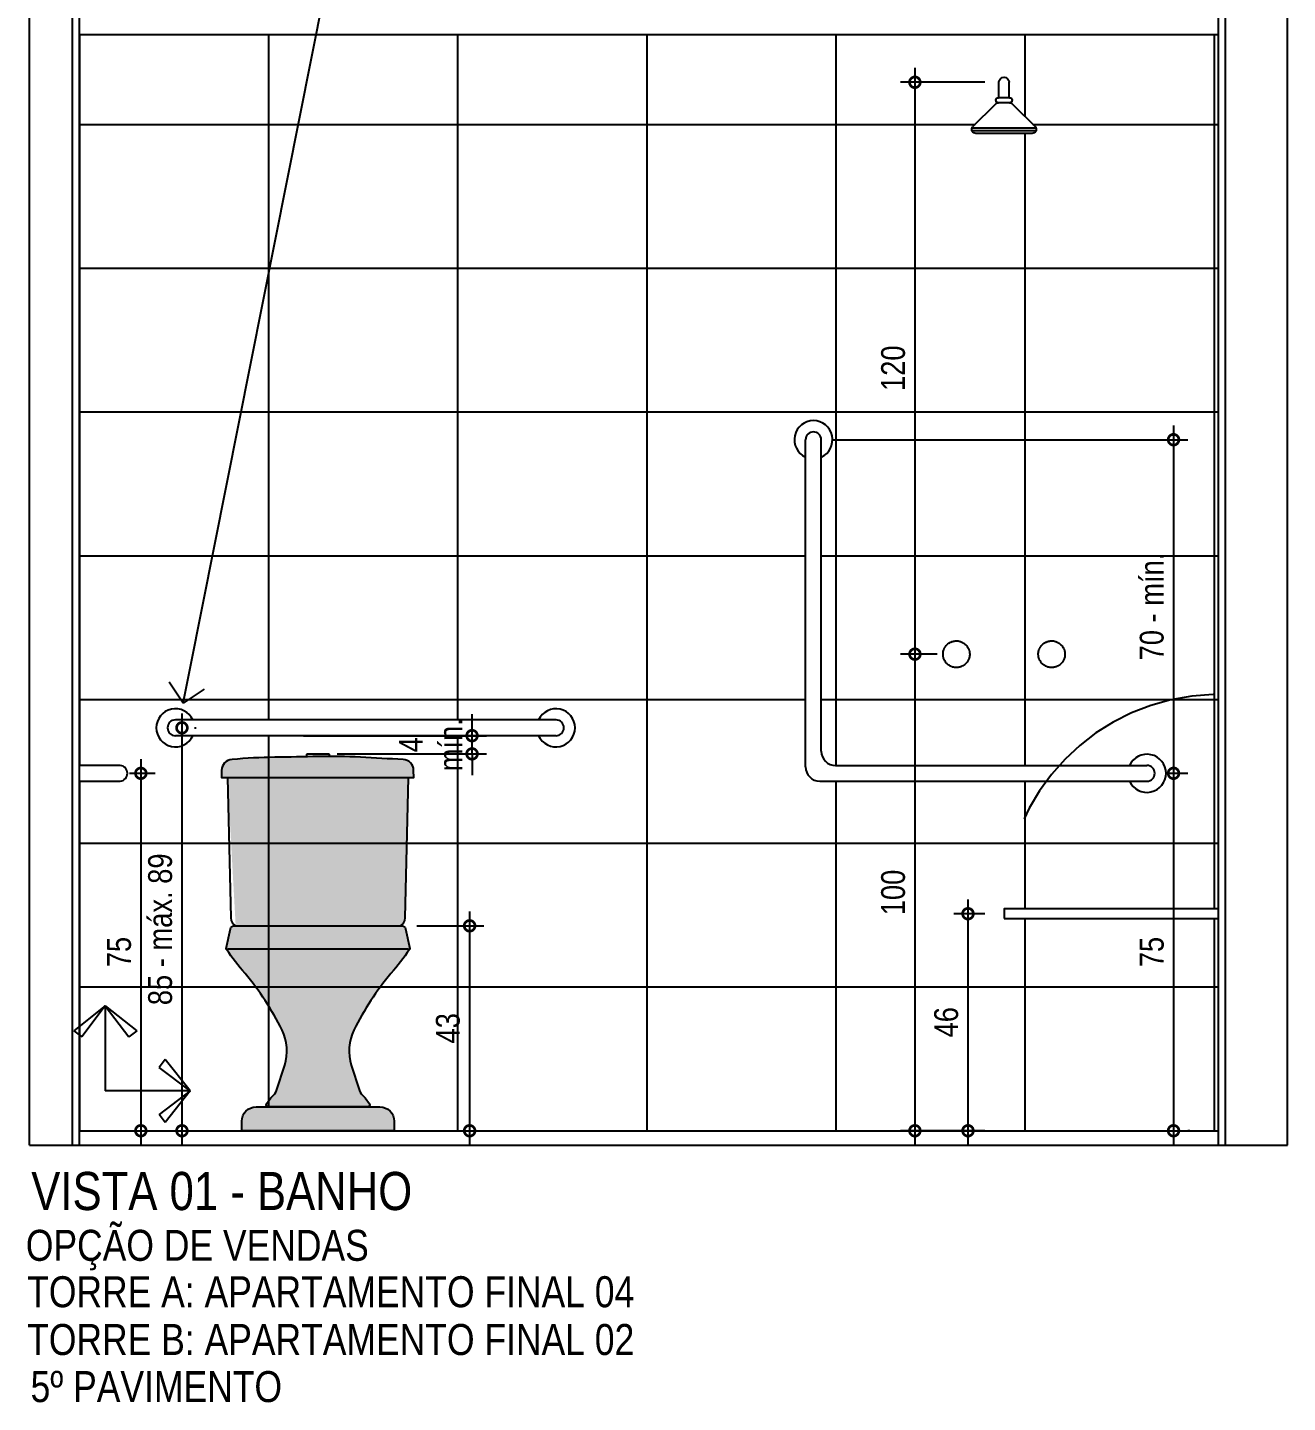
# Model space of a CAD drawing. Header units: metres. Extents: x 3 to 168, y -142 to 28.
# Drawn here: x 97.979 to 100.624, y -87.356 to -84.471 of the extents above; entities that cross this region are included whole.
import ezdxf
from ezdxf import colors
from ezdxf.entities.mleader import LeaderData, LeaderLine
from ezdxf.math import Vec2, Vec3

# ---------------------------------------------------------------- set-up
doc = ezdxf.new("R2010")
doc.units = ezdxf.units.M
doc.linetypes.add('DASHDOT', pattern=[1, 0.5, -0.25, 0, -0.25])
doc.linetypes.add('DASHEDX2', pattern=[1.5, 1, -0.5])
for name, color, linetype in [('ARQ-ALV ACAB', 4, 'Continuous'), ('ARQ-ALV OSSO', 5, 'Continuous'), ('ARQ-AUX1', 1, 'Continuous'), ('ARQ-AUX2', 2, 'Continuous'), ('ARQ-CERÂMICA', 7, 'Continuous'), ('ARQ-DIM', 2, 'Continuous'), ('ARQ-HID', 2, 'Continuous'), ('ARQ-PRJ', 7, 'DASHEDX2'), ('ARQ-SIM', 1, 'Continuous'), ('ARQ-TXT', 2, 'Continuous')]:
    doc.layers.add(name, color=color, linetype=linetype)
doc.styles.add('Adesa', font='ARIALN.TTF')
doc.dimstyles.new('ADESA 1-0025', dxfattribs={"dimtxt": 0.05, "dimasz": 0.045, "dimexe": 0.03, "dimexo": 0.04, "dimgap": 0.02, "dimtad": 1, "dimtoh": 1, "dimdec": 0, "dimlfac": 100, "dimzin": 4, "dimtxsty": 'Adesa', "dimblk": 'DOTSMALL', "dimcen": 1, "dimdle": 0.03, "dimclrd": 1, "dimclre": 1, "dimclrt": 256, "dimazin": 1, "dimtm": 1e-09, "dimtfac": 1, "dimtdec": 0, "dimtix": 1, "dimtmove": 2, "dimatfit": 0, "dimldrblk": 'DOTSMALL', "dimfxl": 0.8, "dimtvp": 2, "dimtolj": 1, "dimtzin": 0, "dimarcsym": 0})

# ---------------------------------------------------------------- blocks, each defined once
blk = doc.blocks.new('_DotSmall')
at = {"color": 0, "linetype": 'ByBlock', "const_width": 0.5}
blk.add_lwpolyline([(-0.0625, 0, 1), (0.0625, 0, 1)], format="xyb", close=True, dxfattribs=at)
blk = doc.blocks.new('*D336')
at = {"layer": 'ARQ-DIM', "color": 1, "lineweight": -2, "transparency": 16777216}
for p, q in [((100.3845, -85.3057), (100.3845, -86.0657)), ((99.6687, -85.3357), (100.4145, -85.3357)), ((100.3687, -86.0357), (100.4145, -86.0357))]:
    blk.add_line(p, q, dxfattribs=at)
at = {"layer": 'Defpoints', "color": 0, "transparency": 16777216}
for p in [(99.6287, -85.3357), (100.3287, -86.0357), (100.3845, -86.0357)]:
    blk.add_point(p, dxfattribs=at)
at = {"layer": 'ARQ-DIM', "color": 1, "lineweight": -2, "transparency": 16777216, "xscale": 0.045, "yscale": 0.045, "zscale": 0.045}
for p, rotation in [((100.3845, -85.3357), 90), ((100.3845, -86.0357), 270)]:
    blk.add_blockref('_DotSmall', p, dxfattribs=dict(at, rotation=rotation))
at = {"layer": 'ARQ-DIM', "transparency": 16777216, "insert": (100.339, -85.6857), "char_height": 0.05, "attachment_point": 5, "rotation": 90, "style": 'Adesa'}
blk.add_mtext('\\A1;70 - mín.', dxfattribs=at)
blk = doc.blocks.new('*D337')
at = {"layer": 'ARQ-DIM', "color": 1, "lineweight": -2, "transparency": 16777216}
for p, q in [((99.9531, -86.3003), (99.9531, -86.8157)), ((99.9887, -86.3303), (99.9231, -86.3303)), ((99.9687, -86.7857), (99.9831, -86.7857))]:
    blk.add_line(p, q, dxfattribs=at)
at = {"layer": 'Defpoints', "color": 0, "transparency": 16777216}
for p in [(100.0287, -86.3303), (99.9287, -86.7857, 0), (99.9531, -86.7857)]:
    blk.add_point(p, dxfattribs=at)
at = {"layer": 'ARQ-DIM', "color": 1, "lineweight": -2, "transparency": 16777216, "xscale": 0.045, "yscale": 0.045, "zscale": 0.045}
for p, rotation in [((99.9531, -86.3303), 90), ((99.9531, -86.7857), 270)]:
    blk.add_blockref('_DotSmall', p, dxfattribs=dict(at, rotation=rotation))
at = {"layer": 'ARQ-DIM', "transparency": 16777216, "insert": (99.9076, -86.558), "char_height": 0.05, "attachment_point": 5, "rotation": 90, "style": 'Adesa'}
blk.add_mtext('\\A1;46', dxfattribs=at)
blk = doc.blocks.new('*D338')
at = {"layer": 'ARQ-DIM', "color": 1, "lineweight": -2, "transparency": 16777216}
for p, q in [((100.3845, -86.0057), (100.3845, -86.8157)), ((100.3687, -86.0357), (100.4145, -86.0357)), ((100.4188, -86.7857), (100.4145, -86.7857))]:
    blk.add_line(p, q, dxfattribs=at)
at = {"layer": 'Defpoints', "color": 0, "transparency": 16777216}
for p in [(100.3287, -86.0357), (100.3788, -86.7857, 0), (100.3845, -86.7857)]:
    blk.add_point(p, dxfattribs=at)
at = {"layer": 'ARQ-DIM', "color": 1, "lineweight": -2, "transparency": 16777216, "xscale": 0.045, "yscale": 0.045, "zscale": 0.045}
for p, rotation in [((100.3845, -86.0357), 90), ((100.3845, -86.7857), 270)]:
    blk.add_blockref('_DotSmall', p, dxfattribs=dict(at, rotation=rotation))
at = {"layer": 'ARQ-DIM', "transparency": 16777216, "insert": (100.3391, -86.4107), "char_height": 0.05, "attachment_point": 5, "rotation": 90, "style": 'Adesa'}
blk.add_mtext('\\A1;75', dxfattribs=at)
blk = doc.blocks.new('chuveiro frente')
for p, q in [((-0.01, 0.0698), (-0.01, 0.0998)), ((0.01, 0.0698), (0.01, 0.0998)), ((-0.0174, 0.0566), (-0.0613, 0.0127)), ((-0.0109, 0.0698), (0.0109, 0.0698)), ((-0.0109, 0.0598), (0.0109, 0.0598)), ((0.0174, 0.0566), (0.0613, 0.0127)), ((-0.0626, 0.01), (0.0626, 0.01)), ((-0.0623, 0.005), (0.0623, 0.005)), ((-0.0549, 0), (0.0549, 0))]:
    blk.add_line(p, q)
for centre, radius, start, end in [((0, 0.0998), 0.01, 0, 180), ((-0.0109, 0.0518), 0.008, 90, 143.719), ((-0.0109, 0.0648), 0.005, 90, 270), ((0.0109, 0.0648), 0.005, 270, 90), ((0.0109, 0.0518), 0.008, 36.281, 90), ((-0.0549, 0.008), 0.008, 143.719, 270), ((0.0549, 0.008), 0.008, 270, 36.281)]:
    blk.add_arc(centre, radius, start, end)
blk = doc.blocks.new('*D339')
at = {"layer": 'ARQ-DIM', "color": 1, "lineweight": -2, "transparency": 16777216}
for p, q in [((99.8417, -84.5557), (99.8417, -85.8157)), ((99.9887, -84.5857), (99.8117, -84.5857)), ((99.8881, -85.7857), (99.8117, -85.7857))]:
    blk.add_line(p, q, dxfattribs=at)
at = {"layer": 'Defpoints', "color": 0, "transparency": 16777216}
for p in [(100.0287, -84.5857), (99.8417, -85.7857), (99.9281, -85.7857)]:
    blk.add_point(p, dxfattribs=at)
at = {"layer": 'ARQ-DIM', "color": 1, "lineweight": -2, "transparency": 16777216, "xscale": 0.045, "yscale": 0.045, "zscale": 0.045}
for p, rotation in [((99.8417, -84.5857), 90), ((99.8417, -85.7857), 270)]:
    blk.add_blockref('_DotSmall', p, dxfattribs=dict(at, rotation=rotation))
at = {"layer": 'ARQ-DIM', "transparency": 16777216, "insert": (99.7962, -85.1857), "char_height": 0.05, "attachment_point": 5, "rotation": 90, "style": 'Adesa'}
blk.add_mtext('\\A1;120', dxfattribs=at)
blk = doc.blocks.new('*D335')
at = {"layer": 'ARQ-DIM', "color": 1, "lineweight": -2, "transparency": 16777216}
for p, q in [((99.8417, -85.7557), (99.8417, -86.8157)), ((99.8881, -85.7857), (99.8117, -85.7857)), ((99.9887, -86.7857), (99.8117, -86.7857))]:
    blk.add_line(p, q, dxfattribs=at)
at = {"layer": 'Defpoints', "color": 0, "transparency": 16777216}
for p in [(99.9281, -85.7857, 0), (99.8417, -86.7857), (100.0287, -86.7857, 0)]:
    blk.add_point(p, dxfattribs=at)
at = {"layer": 'ARQ-DIM', "color": 1, "lineweight": -2, "transparency": 16777216, "xscale": 0.045, "yscale": 0.045, "zscale": 0.045}
for p, rotation in [((99.8417, -85.7857), 90), ((99.8417, -86.7857), 270)]:
    blk.add_blockref('_DotSmall', p, dxfattribs=dict(at, rotation=rotation))
at = {"layer": 'ARQ-DIM', "transparency": 16777216, "insert": (99.7962, -86.2857), "char_height": 0.05, "attachment_point": 5, "rotation": 90, "style": 'Adesa'}
blk.add_mtext('\\A1;100', dxfattribs=at)
blk = doc.blocks.new('MIST. CHUV.')
for points in [[(-0.128, 0), (-0.128, 0.0016), (-0.1277, 0.0037), (-0.1274, 0.0058), (-0.1269, 0.0079), (-0.1266, 0.0089), (-0.1262, 0.0099), (-0.1258, 0.0109), (-0.1254, 0.0118), (-0.1249, 0.0128), (-0.1244, 0.0137), (-0.1239, 0.0146), (-0.1233, 0.0155), (-0.1227, 0.0164), (-0.1221, 0.0172), (-0.1214, 0.0181), (-0.1207, 0.0189), (-0.12, 0.0196), (-0.1192, 0.0204), (-0.1184, 0.0211), (-0.1176, 0.0218), (-0.1159, 0.023), (-0.1141, 0.0242), (-0.1123, 0.0252), (-0.1113, 0.0256), (-0.1103, 0.026), (-0.1094, 0.0264), (-0.1083, 0.0267), (-0.1073, 0.027), (-0.1063, 0.0273), (-0.1053, 0.0275), (-0.1042, 0.0277), (-0.1032, 0.0278), (-0.1021, 0.0279), (-0.1011, 0.028), (-0.1, 0.028), (-0.0984, 0.028), (-0.0963, 0.0278), (-0.0942, 0.0274), (-0.0921, 0.0269), (-0.0911, 0.0266), (-0.0901, 0.0262), (-0.0891, 0.0258), (-0.0882, 0.0254), (-0.0872, 0.0249), (-0.0863, 0.0244), (-0.0854, 0.0239), (-0.0845, 0.0233), (-0.0836, 0.0227), (-0.0828, 0.0221), (-0.0819, 0.0214), (-0.0811, 0.0207), (-0.0804, 0.02), (-0.0796, 0.0192), (-0.0789, 0.0184), (-0.0782, 0.0176), (-0.077, 0.0159), (-0.0758, 0.0141), (-0.0748, 0.0123), (-0.0744, 0.0113), (-0.074, 0.0103), (-0.0736, 0.0094), (-0.0733, 0.0084), (-0.073, 0.0073), (-0.0727, 0.0063), (-0.0725, 0.0053), (-0.0723, 0.0042), (-0.0722, 0.0032), (-0.0721, 0.0021), (-0.072, 0.0011), (-0.072, 0), (-0.072, -0.0016), (-0.0722, -0.0037), (-0.0726, -0.0058), (-0.0731, -0.0079), (-0.0734, -0.0089), (-0.0738, -0.0099), (-0.0742, -0.0109), (-0.0746, -0.0118), (-0.0751, -0.0128), (-0.0756, -0.0137), (-0.0761, -0.0146), (-0.0767, -0.0155), (-0.0773, -0.0164), (-0.0779, -0.0172), (-0.0786, -0.0181), (-0.0793, -0.0189), (-0.08, -0.0196), (-0.0808, -0.0204), (-0.0816, -0.0211), (-0.0824, -0.0218), (-0.0841, -0.023), (-0.0859, -0.0242), (-0.0877, -0.0252), (-0.0887, -0.0256), (-0.0897, -0.026), (-0.0906, -0.0264), (-0.0916, -0.0267), (-0.0927, -0.027), (-0.0937, -0.0273), (-0.0947, -0.0275), (-0.0958, -0.0277), (-0.0968, -0.0278), (-0.0979, -0.0279), (-0.0989, -0.028), (-0.1, -0.028), (-0.1016, -0.028), (-0.1037, -0.0277), (-0.1058, -0.0274), (-0.1079, -0.0269), (-0.1089, -0.0266), (-0.1099, -0.0262), (-0.1109, -0.0258), (-0.1118, -0.0254), (-0.1128, -0.0249), (-0.1137, -0.0244), (-0.1146, -0.0239), (-0.1155, -0.0233), (-0.1164, -0.0227), (-0.1172, -0.0221), (-0.1181, -0.0214), (-0.1189, -0.0207), (-0.1196, -0.02), (-0.1204, -0.0192), (-0.1211, -0.0184), (-0.1218, -0.0176), (-0.123, -0.0159), (-0.1242, -0.0141), (-0.1252, -0.0123), (-0.1256, -0.0113), (-0.126, -0.0103), (-0.1264, -0.0094), (-0.1267, -0.0083), (-0.127, -0.0073), (-0.1273, -0.0063), (-0.1275, -0.0053), (-0.1277, -0.0042), (-0.1278, -0.0032), (-0.1279, -0.0021), (-0.128, -0.0011)], [(0.072, 0), (0.072, 0.0016), (0.0723, 0.0037), (0.0726, 0.0058), (0.0731, 0.0079), (0.0734, 0.0089), (0.0738, 0.0099), (0.0742, 0.0109), (0.0746, 0.0118), (0.0751, 0.0128), (0.0756, 0.0137), (0.0761, 0.0146), (0.0767, 0.0155), (0.0773, 0.0164), (0.0779, 0.0172), (0.0786, 0.0181), (0.0793, 0.0189), (0.08, 0.0196), (0.0808, 0.0204), (0.0816, 0.0211), (0.0824, 0.0218), (0.0841, 0.023), (0.0859, 0.0242), (0.0877, 0.0252), (0.0887, 0.0256), (0.0897, 0.026), (0.0906, 0.0264), (0.0917, 0.0267), (0.0927, 0.027), (0.0937, 0.0273), (0.0947, 0.0275), (0.0958, 0.0277), (0.0968, 0.0278), (0.0979, 0.0279), (0.0989, 0.028), (0.1, 0.028), (0.1016, 0.028), (0.1037, 0.0278), (0.1058, 0.0274), (0.1079, 0.0269), (0.1089, 0.0266), (0.1099, 0.0262), (0.1109, 0.0258), (0.1118, 0.0254), (0.1128, 0.0249), (0.1137, 0.0244), (0.1146, 0.0239), (0.1155, 0.0233), (0.1164, 0.0227), (0.1172, 0.0221), (0.1181, 0.0214), (0.1189, 0.0207), (0.1196, 0.02), (0.1204, 0.0192), (0.1211, 0.0184), (0.1218, 0.0176), (0.123, 0.0159), (0.1242, 0.0141), (0.1252, 0.0123), (0.1256, 0.0113), (0.126, 0.0103), (0.1264, 0.0094), (0.1267, 0.0084), (0.127, 0.0073), (0.1273, 0.0063), (0.1275, 0.0053), (0.1277, 0.0042), (0.1278, 0.0032), (0.1279, 0.0021), (0.128, 0.0011), (0.128, 0), (0.128, -0.0016), (0.1277, -0.0037), (0.1274, -0.0058), (0.1269, -0.0079), (0.1266, -0.0089), (0.1262, -0.0099), (0.1258, -0.0109), (0.1254, -0.0118), (0.1249, -0.0128), (0.1244, -0.0137), (0.1239, -0.0146), (0.1233, -0.0155), (0.1227, -0.0164), (0.1221, -0.0172), (0.1214, -0.0181), (0.1207, -0.0189), (0.12, -0.0196), (0.1192, -0.0204), (0.1184, -0.0211), (0.1176, -0.0218), (0.1159, -0.023), (0.1141, -0.0242), (0.1123, -0.0252), (0.1113, -0.0256), (0.1103, -0.026), (0.1094, -0.0264), (0.1083, -0.0267), (0.1073, -0.027), (0.1063, -0.0273), (0.1053, -0.0275), (0.1042, -0.0277), (0.1032, -0.0278), (0.1021, -0.0279), (0.1011, -0.028), (0.1, -0.028), (0.0984, -0.0279), (0.0963, -0.0277), (0.0942, -0.0274), (0.0921, -0.0269), (0.0911, -0.0266), (0.0901, -0.0262), (0.0891, -0.0258), (0.0882, -0.0254), (0.0872, -0.0249), (0.0863, -0.0244), (0.0854, -0.0239), (0.0845, -0.0233), (0.0836, -0.0227), (0.0828, -0.0221), (0.0819, -0.0214), (0.0811, -0.0207), (0.0804, -0.02), (0.0796, -0.0192), (0.0789, -0.0184), (0.0782, -0.0176), (0.077, -0.0159), (0.0758, -0.0141), (0.0748, -0.0123), (0.0744, -0.0113), (0.074, -0.0103), (0.0736, -0.0094), (0.0733, -0.0083), (0.073, -0.0073), (0.0727, -0.0063), (0.0725, -0.0053), (0.0723, -0.0042), (0.0722, -0.0032), (0.0721, -0.0021), (0.072, -0.0011)]]:
    blk.add_lwpolyline(points, close=True)
blk = doc.blocks.new('*D333')
at = {"layer": 'ARQ-DIM', "color": 1, "lineweight": -2, "transparency": 16777216}
for p, q in [((98.2172, -86.0057), (98.2172, -86.8157)), ((98.1932, -86.0357), (98.2472, -86.0357)), ((98.1288, -86.7857), (98.2472, -86.7857))]:
    blk.add_line(p, q, dxfattribs=at)
at = {"layer": 'Defpoints', "color": 0, "transparency": 16777216}
for p in [(98.1532, -86.0357), (98.0888, -86.7857, -0.0001), (98.2172, -86.7857)]:
    blk.add_point(p, dxfattribs=at)
at = {"layer": 'ARQ-DIM', "color": 1, "lineweight": -2, "transparency": 16777216, "xscale": 0.045, "yscale": 0.045, "zscale": 0.045}
for p, rotation in [((98.2172, -86.0357), 90), ((98.2172, -86.7857), 270)]:
    blk.add_blockref('_DotSmall', p, dxfattribs=dict(at, rotation=rotation))
at = {"layer": 'ARQ-DIM', "transparency": 16777216, "insert": (98.1718, -86.4107), "char_height": 0.05, "attachment_point": 5, "rotation": 90, "style": 'Adesa'}
blk.add_mtext('\\A1;75', dxfattribs=at)
blk = doc.blocks.new('_Open90')
at = {"color": 0, "linetype": 'ByBlock', "lineweight": -2}
for p, q in [((-0.5, 0.5), (0, 0)), ((0, 0), (-1, 0)), ((0, 0), (-0.5, -0.5))]:
    blk.add_line(p, q, dxfattribs=at)
blk = doc.blocks.new('*U274')
for p, q in [((-0.03, 0.0165), (0.7688, 0.0165)), ((-0.03, -0.0165), (0.7688, -0.0165))]:
    blk.add_line(p, q)
for centre, radius, start, end in [((-0.03, 0), 0.04, 24.362, 335.638), ((0.7688, 0), 0.04, 204.362, 155.638), ((-0.03, 0), 0.0165, 90, 270), ((0.7688, 0), 0.0165, 270, 90)]:
    blk.add_arc(centre, radius, start, end)
blk = doc.blocks.new('*D340')
at = {"layer": 'ARQ-DIM', "color": 1, "lineweight": -2, "transparency": 16777216}
for p, q in [((98.3035, -85.9102), (98.3035, -86.8157)), ((98.3297, -85.9402), (98.3335, -85.9402)), ((98.3297, -86.7857), (98.3335, -86.7857))]:
    blk.add_line(p, q, dxfattribs=at)
at = {"layer": 'Defpoints', "color": 0, "transparency": 16777216}
for p in [(98.2897, -85.9402), (98.2897, -86.7857, -0.0001), (98.3035, -86.7857)]:
    blk.add_point(p, dxfattribs=at)
at = {"layer": 'ARQ-DIM', "color": 1, "lineweight": -2, "transparency": 16777216, "xscale": 0.045, "yscale": 0.045, "zscale": 0.045}
for p, rotation in [((98.3035, -85.9402), 90), ((98.3035, -86.7857), 270)]:
    blk.add_blockref('_DotSmall', p, dxfattribs=dict(at, rotation=rotation))
at = {"layer": 'ARQ-DIM', "transparency": 16777216, "insert": (98.2579, -86.363), "char_height": 0.05, "attachment_point": 5, "rotation": 90, "style": 'Adesa'}
blk.add_mtext('\\A1;85 - máx. 89', dxfattribs=at)
blk = doc.blocks.new('CP929_e')
h = blk.add_hatch(color=255)
h.dxf.hatch_style = 1
edge = h.paths.add_edge_path()
edge.add_line((-0.2008, 0.6911), (0.2008, 0.6911))
edge.add_line((0.2008, 0.6911), (0.2007, 0.706))
edge.add_arc((0.1775, 0.7059), 0.0232, 0.3738, 87.2297)
edge.add_arc((0.8026, 13.6236), 12.9097, 266.83094, 267.22967, ccw=False)
edge.add_arc((0.0251, -0.4194), 1.1548, 86.8309, 91.2023)
edge.add_arc((-0.2136, 10.9563), 10.2234, 270.68894, 271.20233, ccw=False)
edge.add_arc((-0.0771, -0.395), 1.1287, 90.6889, 95.2506)
edge.add_arc((-0.1791, 0.7056), 0.0234, 93.3635, 179.0318)
edge.add_line((-0.2025, 0.706), (-0.2026, 0.6928))
edge.add_line((-0.2026, 0.6928), (-0.2026, 0.6911))
edge.add_line((-0.2026, 0.6911), (-0.2008, 0.6911))
h = blk.add_hatch(color=255)
h.dxf.hatch_style = 1
h.paths.add_polyline_path([(0.19, 0.6911), (-0.19, 0.6911), (-0.183, 0.3966, 0.27163), (-0.1728, 0.38), (0.1728, 0.38, 0.27163), (0.183, 0.3966)])
edge = h.paths.add_edge_path()
edge.add_arc((0.1762, 0.3722), 0.0079, 11.5874, 90, ccw=False)
edge.add_line((0.1839, 0.3737), (0.1925, 0.3322))
edge.add_arc((0.19, 0.3317), 0.00247, -35.4858, 11.5874, ccw=False)
edge.add_arc((-0.451, 0.7887), 0.7897, 319.8958, 324.5139, ccw=False)
edge.add_arc((0.6061, -0.1016), 0.5923, 139.8961, 153.6351)
edge.add_arc((0.1638, 0.1176), 0.0987, 153.6351, 197.8396)
edge.add_line((0.0699, 0.0874), (0.0868, 0.0348))
edge.add_arc((0.1103, 0.0423), 0.0247, 197.8405, 235.7698)
edge.add_arc((0.0909, 0.0138), 0.00987, 34.0222, 55.7689, ccw=False)
edge.add_line((0.099, 0.0193), (0.1079, 0.0062))
edge.add_arc((0.1046, 0.0039), 0.00395, -90, 34.0313, ccw=False)
edge.add_line((0.1046, 0), (-0.1046, 0))
edge.add_arc((-0.1046, 0.0039), 0.00395, 145.9687, 270, ccw=False)
edge.add_line((-0.1079, 0.0062), (-0.099, 0.0193))
edge.add_arc((-0.0909, 0.0138), 0.00987, 124.2289, 145.9756, ccw=False)
edge.add_arc((-0.1103, 0.0423), 0.0247, 304.2311, 342.1604)
edge.add_line((-0.0868, 0.0348), (-0.0699, 0.0874))
edge.add_arc((-0.1638, 0.1176), 0.0987, 342.1604, 386.365)
edge.add_arc((-0.6061, -0.1016), 0.5923, 26.365, 40.1039)
edge.add_arc((0.451, 0.7887), 0.7897, 215.4858, 220.1038, ccw=False)
edge.add_arc((-0.19, 0.3317), 0.00247, 168.4116, 215.4849, ccw=False)
edge.add_line((-0.1925, 0.3322), (-0.1839, 0.3737))
edge.add_arc((-0.1762, 0.3722), 0.0079, 90, 168.4126, ccw=False)
edge.add_line((-0.1762, 0.38), (0.1762, 0.38))
edge = h.paths.add_edge_path()
edge.add_line((-0.19, 0.6911), (-0.183, 0.3966))
edge.add_arc((-0.1638, 0.3971), 0.0192, 181.3139, 242.1536)
edge = h.paths.add_edge_path()
edge.add_arc((-0.0018, -1.831), 2.5662, 89.9609, 93.9727)
edge.add_arc((-0.1782, 0.7056), 0.0234, 93.3635, 179.0318)
edge.add_line((-0.2016, 0.706), (-0.2017, 0.6928))
edge.add_arc((-0.1999, 0.6928), 0.00174, 180.2855, 270.6496)
edge.add_line((-0.1999, 0.6911), (-0.1971, 0.6911))
edge.add_line((-0.1971, 0.6911), (0.1971, 0.6911))
edge.add_line((0.1971, 0.6911), (0.1999, 0.6911))
edge.add_arc((0.1999, 0.6928), 0.00174, 269.3504, 359.7145)
edge.add_line((0.2017, 0.6928), (0.2016, 0.706))
edge.add_arc((0.1782, 0.7056), 0.0234, 0.9676, 86.6359)
edge.add_arc((0.0018, -1.8311), 2.5662, 86.0273, 90.0392)
for points in [[(-0.2008, 0.6911), (0.2008, 0.6911), (0.2007, 0.706, 0.398231), (0.1787, 0.729, -0.00174), (0.0889, 0.7337, 0.019076), (0.0009, 0.7352, -0.00224), (-0.0907, 0.7337, 0.019907), (-0.1804, 0.729, 0.39224), (-0.2025, 0.706), (-0.2026, 0.6928), (-0.2026, 0.6911)], [(0.1762, 0.38, -0.356146), (0.1839, 0.3737), (0.1925, 0.3322, -0.208334), (0.1921, 0.3302, -0.020153), (0.1531, 0.2799, 0.060019), (0.0754, 0.1614, 0.195307), (0.0699, 0.0874), (0.0868, 0.0348, 0.167025), (0.0964, 0.0219, -0.095174), (0.099, 0.0193), (0.1079, 0.0062, -0.601047), (0.1046, 0), (-0.1046, 0, -0.601047), (-0.1079, 0.0062), (-0.099, 0.0193, -0.095174), (-0.0964, 0.0219, 0.167025), (-0.0868, 0.0348), (-0.0699, 0.0874, 0.195307), (-0.0754, 0.1614, 0.060019), (-0.1531, 0.2799, -0.020153), (-0.1921, 0.3302, -0.208334), (-0.1925, 0.3322), (-0.1839, 0.3737, -0.356146), (-0.1762, 0.38)]]:
    blk.add_lwpolyline(points, format="xyb", close=True)
at = {"ltscale": 0.016708}
blk.add_lwpolyline([(-0.0237, 0.7353), (-0.0237, 0.7386, -0.407176), (-0.0218, 0.7406, -0.006022), (0, 0.7409, -0.006022), (0.0218, 0.7406, -0.407176), (0.0237, 0.7386), (0.0237, 0.7352)], format="xyb", dxfattribs=at)
for points in [[(-0.19, 0.6911), (-0.183, 0.3966, 0.27188), (-0.1728, 0.38)], [(0.1728, 0.38, 0.27188), (0.183, 0.3966), (0.19, 0.6911)]]:
    blk.add_lwpolyline(points, format="xyb")
for points in [[(-0.19, 0.6911), (0.19, 0.6911)], [(-0.19, 0.3317), (0.19, 0.3317)]]:
    blk.add_lwpolyline(points)
at = {"linetype": 'DASHDOT', "ltscale": 6.24726e-05}
blk.add_lwpolyline([(0.0866, 0.1829), (0.0866, 0.1829)], dxfattribs=at)
blk = doc.blocks.new('*D334')
at = {"layer": 'ARQ-DIM', "color": 1, "lineweight": -2, "transparency": 16777216}
for p, q in [((98.9072, -86.3257), (98.9072, -86.8157)), ((98.7964, -86.3557), (98.9372, -86.3557)), ((98.629, -86.7857), (98.9372, -86.7857))]:
    blk.add_line(p, q, dxfattribs=at)
at = {"layer": 'Defpoints', "color": 0, "transparency": 16777216}
for p in [(98.7564, -86.3557), (98.589, -86.7857), (98.9072, -86.7857)]:
    blk.add_point(p, dxfattribs=at)
at = {"layer": 'ARQ-DIM', "color": 1, "lineweight": -2, "transparency": 16777216, "xscale": 0.045, "yscale": 0.045, "zscale": 0.045}
for p, rotation in [((98.9072, -86.3557), 90), ((98.9072, -86.7857), 270)]:
    blk.add_blockref('_DotSmall', p, dxfattribs=dict(at, rotation=rotation))
at = {"layer": 'ARQ-DIM', "transparency": 16777216, "insert": (98.8617, -86.5707), "char_height": 0.05, "attachment_point": 5, "rotation": 90, "style": 'Adesa'}
blk.add_mtext('\\A1;43', dxfattribs=at)
blk = doc.blocks.new('*D341')
at = {"layer": 'ARQ-DIM', "color": 1, "lineweight": -2, "transparency": 16777216}
for p, q in [((98.9123, -85.9567), (98.9123, -85.9117)), ((98.5585, -85.9567), (98.9423, -85.9567)), ((98.9123, -85.9949), (98.9123, -85.9567)), ((98.629, -85.9949), (98.9423, -85.9949)), ((98.9123, -85.9949), (98.9123, -86.0399))]:
    blk.add_line(p, q, dxfattribs=at)
at = {"layer": 'Defpoints', "color": 0, "transparency": 16777216}
for p in [(98.5185, -85.9567, 0.0001), (98.9123, -85.9567), (98.589, -85.9949)]:
    blk.add_point(p, dxfattribs=at)
at = {"layer": 'ARQ-DIM', "color": 1, "lineweight": -2, "transparency": 16777216, "xscale": 0.045, "yscale": 0.045, "zscale": 0.045}
for p, rotation in [((98.9123, -85.9567), 270), ((98.9123, -85.9949), 90)]:
    blk.add_blockref('_DotSmall', p, dxfattribs=dict(at, rotation=rotation))
at = {"layer": 'ARQ-DIM', "transparency": 16777216, "insert": (98.8255, -85.9758), "char_height": 0.05, "attachment_point": 5, "rotation": 90, "style": 'Adesa'}
blk.add_mtext('\\A1;4 \\Pmín.', dxfattribs=at)
blk = doc.blocks.new('Seta para pag.piso')
for p, q in [((0, 0.1126), (-0.0418, 0.0796)), ((0, 0.1126), (-0.0312, 0.0715)), ((0, 0.1126), (0, 0)), ((0, 0.1126), (0.0418, 0.0795)), ((0, 0.1126), (0.0312, 0.0715)), ((-0.0418, 0.0796), (-0.0312, 0.0715)), ((0.0418, 0.0795), (0.0312, 0.0715)), ((-0.1126, 0), (-0.0795, 0.0418)), ((-0.0795, 0.0418), (-0.0715, 0.0312)), ((-0.1126, 0), (-0.0715, 0.0312)), ((-0.1126, 0), (0, 0)), ((-0.1126, 0), (-0.0796, -0.0418)), ((-0.1126, 0), (-0.0715, -0.0312)), ((-0.0796, -0.0418), (-0.0715, -0.0312))]:
    blk.add_line(p, q)
blk = doc.blocks.new('AREAS MOLHADAS')
at = {"layer": 'ARQ-CERÂMICA'}
h = blk.add_hatch(dxfattribs=at)
h.set_pattern_fill('LINE', color=256, scale=0.095)
h.set_pattern_definition([(0, (98.08875, -86.78575), (0, 0.301625), [])])
h.paths.add_polyline_path([(100.4787, -84.4857), (99.7019, -84.4857), (98.0888, -84.4857), (98.0888, -86.0192), (98.171, -86.0192, -1), (98.174, -86.0522), (98.0888, -86.0522), (98.0888, -86.7857), (98.429, -86.7857), (98.429, -86.7657, -0.414214), (98.459, -86.7357), (98.719, -86.7357, -0.414214), (98.749, -86.7657), (98.749, -86.7857), (100.4787, -86.7857), (100.4787, -86.3403), (100.0287, -86.3403), (100.0287, -86.3203), (100.4787, -86.3203)])
h.paths.add_polyline_path([(99.6452, -85.3722), (99.6452, -85.9892, 0.414214), (99.6752, -86.0192), (100.2923, -86.0192, -4.632624), (100.2923, -86.0522), (99.6422, -86.0522, -0.414214), (99.6122, -86.0222), (99.6122, -85.3722, -4.632624)], flags=16)
h.paths.add_polyline_path([(99.9629, -84.6792), (100.0101, -84.6322, -0.238782), (100.017, -84.6287, -1), (100.017, -84.6179), (100.018, -84.6179), (100.018, -84.5857, -1), (100.0395, -84.5857), (100.0395, -84.6179), (100.0405, -84.6179, -1), (100.0405, -84.6287, -0.159108), (100.0456, -84.6303), (100.0927, -84.6774, -0.725464), (100.0876, -84.6929), (99.9699, -84.6929, -0.614488)], flags=16)
h.paths.add_polyline_path([(99.9349, -85.7582), (99.9416, -85.7606), (99.9478, -85.7649), (99.9526, -85.7706), (99.9557, -85.7773), (99.957, -85.7846), (99.9563, -85.7919), (99.9539, -85.7986), (99.9496, -85.8048), (99.9439, -85.8096), (99.9372, -85.8127), (99.9299, -85.814), (99.9226, -85.8133), (99.9159, -85.8109), (99.9097, -85.8066), (99.9049, -85.8009), (99.9018, -85.7942), (99.9005, -85.7869), (99.9012, -85.7796), (99.9036, -85.7729), (99.9079, -85.7667), (99.9136, -85.7619), (99.9203, -85.7588), (99.9276, -85.7575)], flags=16)
h.paths.add_polyline_path([(100.1563, -85.7919), (100.1539, -85.7986), (100.1496, -85.8048), (100.1439, -85.8096), (100.1372, -85.8127), (100.1298, -85.814), (100.1226, -85.8133), (100.1159, -85.8109), (100.1097, -85.8066), (100.1049, -85.8009), (100.1018, -85.7942), (100.1005, -85.7869), (100.1012, -85.7796), (100.1036, -85.7729), (100.1079, -85.7667), (100.1136, -85.7619), (100.1203, -85.7588), (100.1276, -85.7575), (100.1349, -85.7582), (100.1416, -85.7606), (100.1478, -85.7649), (100.1526, -85.7706), (100.1557, -85.7773), (100.157, -85.7846)], flags=16)
h.paths.add_polyline_path([(99.052, -85.9567), (98.3262, -85.9567, -4.632624), (98.3262, -85.9237), (99.052, -85.9237, -4.632624)], flags=16)
h.paths.add_polyline_path([(98.7897, -86.0297), (98.7898, -86.0446), (98.3882, -86.0446), (98.3864, -86.0446), (98.3865, -86.0302, -0.388381), (98.4077, -86.0068, -0.020081), (98.4982, -86.0021, 0.001639), (98.5653, -86.0011), (98.5653, -85.9952, -0.006555), (98.589, -85.9949, -0.006555), (98.6126, -85.9952), (98.6126, -86.0003, -0.014135), (98.6779, -86.0021, 0.00174), (98.7676, -86.0067, -0.398231)], flags=16)
h.paths.add_polyline_path([(100.3908, -85.8101), (100.3908, -85.5591), (100.2867, -85.5591), (100.2867, -85.8101)], flags=24)
h.paths.add_polyline_path([(99.9594, -86.6013), (99.9594, -86.5126), (99.8553, -86.5126), (99.8553, -86.6013)], flags=24)
h.paths.add_polyline_path([(100.3909, -86.4552), (100.3909, -86.3665), (100.2868, -86.3665), (100.2868, -86.4552)], flags=24)
h.paths.add_polyline_path([(99.848, -85.2477), (99.848, -85.1271), (99.7439, -85.1271), (99.7439, -85.2477)], flags=24)
h.paths.add_polyline_path([(99.848, -86.3477), (99.848, -86.2271), (99.7439, -86.2271), (99.7439, -86.3477)], flags=24)
h.paths.add_polyline_path([(98.2236, -86.4552), (98.2236, -86.3665), (98.1195, -86.3665), (98.1195, -86.4552)], flags=24)
h.paths.add_polyline_path([(98.3097, -86.5345), (98.3097, -86.1911), (98.2056, -86.1911), (98.2056, -86.5345)], flags=24)
h.paths.add_polyline_path([(98.9135, -86.614), (98.9135, -86.5253), (98.8094, -86.5253), (98.8094, -86.614)], flags=24)
h.paths.add_polyline_path([(98.9193, -86.0434), (98.9193, -85.907), (98.7318, -85.907), (98.7318, -86.0434)], flags=24)
h = blk.add_hatch(dxfattribs=at)
h.set_pattern_fill('LINE', color=256, scale=0.125, angle=90)
h.set_pattern_definition([(90, (98.08875, -86.78575), (-0.396875, 2e-17), [])])
h.paths.add_polyline_path([(100.0287, -86.3203), (100.4787, -86.3203), (100.4787, -84.4857), (99.7019, -84.4857), (98.0888, -84.4857), (98.0888, -86.0192), (98.171, -86.0192, -1), (98.174, -86.0522), (98.0888, -86.0522), (98.0888, -86.7857), (98.429, -86.7857), (98.429, -86.7657, -0.414214), (98.459, -86.7357), (98.719, -86.7357, -0.414214), (98.749, -86.7657), (98.749, -86.7857), (100.4787, -86.7857), (100.4787, -86.3403), (100.0287, -86.3403)])
h.paths.add_polyline_path([(99.6122, -85.3722, -4.632624), (99.6452, -85.3722), (99.6452, -85.9892, 0.414214), (99.6752, -86.0192), (100.2923, -86.0192, -4.632624), (100.2923, -86.0522), (99.6422, -86.0522, -0.414214), (99.6122, -86.0222)], flags=16)
h.paths.add_polyline_path([(99.052, -85.9567), (98.3262, -85.9567, -4.632624), (98.3262, -85.9237), (99.052, -85.9237, -4.632624)], flags=16)
h.paths.add_polyline_path([(99.9205, -85.7584), (99.9317, -85.7573), (99.9422, -85.7606), (99.9507, -85.7675), (99.9561, -85.7775), (99.9571, -85.7887), (99.9539, -85.7992), (99.947, -85.8077), (99.937, -85.8131), (99.9258, -85.8142), (99.9153, -85.8109), (99.9068, -85.804), (99.9014, -85.794), (99.9003, -85.7828), (99.9036, -85.7723), (99.9105, -85.7638)], flags=16)
h.paths.add_polyline_path([(100.1014, -85.794), (100.1003, -85.7828), (100.1036, -85.7723), (100.1105, -85.7638), (100.1205, -85.7584), (100.1317, -85.7573), (100.1422, -85.7606), (100.1507, -85.7675), (100.1561, -85.7775), (100.1571, -85.7887), (100.1539, -85.7992), (100.1469, -85.8077), (100.137, -85.8131), (100.1258, -85.8142), (100.1153, -85.8109), (100.1068, -85.804)], flags=16)
h.paths.add_polyline_path([(98.5898, -86.0006, -0.004524), (98.6107, -85.9991, 0.986583), (98.6107, -85.9951, 0.006022), (98.589, -85.9949, 0.006022), (98.5672, -85.9951, 1.488388), (98.5673, -86.001, 0.000551)], flags=16)
h.paths.add_polyline_path([(99.9699, -84.6929, -0.614488), (99.9629, -84.6792), (100.0136, -84.6287), (100.017, -84.6287, -1), (100.017, -84.6179), (100.018, -84.6179), (100.018, -84.5857, -1), (100.0395, -84.5857), (100.0395, -84.6179), (100.0405, -84.6179, -1), (100.0405, -84.6287, -0.159108), (100.0456, -84.6303), (100.0975, -84.6821), (100.0959, -84.6821, -0.490314), (100.0876, -84.6929)], flags=16)
h.paths.add_polyline_path([(100.3908, -85.8101), (100.3908, -85.5591), (100.2867, -85.5591), (100.2867, -85.8101)], flags=24)
h.paths.add_polyline_path([(99.9594, -86.6013), (99.9594, -86.5126), (99.8553, -86.5126), (99.8553, -86.6013)], flags=24)
h.paths.add_polyline_path([(100.3909, -86.4552), (100.3909, -86.3665), (100.2868, -86.3665), (100.2868, -86.4552)], flags=24)
h.paths.add_polyline_path([(99.848, -85.2477), (99.848, -85.1271), (99.7439, -85.1271), (99.7439, -85.2477)], flags=24)
h.paths.add_polyline_path([(99.848, -86.3477), (99.848, -86.2271), (99.7439, -86.2271), (99.7439, -86.3477)], flags=24)
h.paths.add_polyline_path([(98.2236, -86.4552), (98.2236, -86.3665), (98.1195, -86.3665), (98.1195, -86.4552)], flags=24)
h.paths.add_polyline_path([(98.3097, -86.5345), (98.3097, -86.1911), (98.2056, -86.1911), (98.2056, -86.5345)], flags=24)
h.paths.add_polyline_path([(98.9135, -86.614), (98.9135, -86.5253), (98.8094, -86.5253), (98.8094, -86.614)], flags=24)
h.paths.add_polyline_path([(98.9193, -86.0434), (98.9193, -85.907), (98.7318, -85.907), (98.7318, -86.0434)], flags=24)
at = {"layer": 'ARQ-DIM'}
h = blk.add_hatch(color=255, dxfattribs=at)
h.dxf.hatch_style = 1
edge = h.paths.add_edge_path()
edge.add_line((98.459, -86.7357), (98.719, -86.7357))
edge.add_arc((98.719, -86.7657), 0.03, 0, 90, ccw=False)
edge.add_line((98.749, -86.7657), (98.749, -86.7857))
edge.add_line((98.749, -86.7857), (98.429, -86.7857))
edge.add_line((98.429, -86.7857), (98.429, -86.7657))
edge.add_arc((98.459, -86.7657), 0.03, 90, 180, ccw=False)
at = {"layer": 'ARQ-ALV ACAB'}
for p, q in [((98.0888, -86.8157, 0), (98.0888, -82.2557, 0)), ((100.4787, -86.8157, 0), (100.4787, -82.2557, 0)), ((98.0888, -86.7857, 0), (100.4787, -86.7857, 0))]:
    blk.add_line(p, q, dxfattribs=at)
at = {"layer": 'ARQ-ALV OSSO'}
for p, q in [((97.9838, -86.8157, 0), (97.9838, -82.2557, 0)), ((98.0738, -86.8157, 0), (98.0738, -82.2557, 0)), ((100.4937, -86.8157, 0), (100.4937, -82.2557, 0)), ((100.6237, -86.8157, 0), (100.6237, -82.2557, 0)), ((97.9838, -86.8157, 0), (100.6237, -86.8157, 0))]:
    blk.add_line(p, q, dxfattribs=at)
at = {"layer": 'ARQ-AUX1'}
blk.add_line((98.0888, -84.4857, 0), (100.4787, -84.4857, 0), dxfattribs=at)
at = {"layer": 'ARQ-AUX1', "elevation": 0}
blk.add_lwpolyline([(99.7019, -84.4857), (100.4787, -84.4857)], dxfattribs=at)
at = {"layer": 'ARQ-AUX2', "elevation": 0}
blk.add_lwpolyline([(98.459, -86.7357), (98.719, -86.7357, -0.414214), (98.749, -86.7657), (98.749, -86.7857), (98.429, -86.7857), (98.429, -86.7657, -0.414214)], format="xyb", close=True, dxfattribs=at)
at = {"layer": 'ARQ-HID'}
for p, q in [((99.6122, -86.0222, 0), (99.6122, -85.3357, 0)), ((99.6452, -85.9892, 0), (99.6452, -85.3357, 0)), ((99.6752, -86.0192, 0), (100.3287, -86.0192, 0)), ((99.6422, -86.0522, 0), (100.3287, -86.0522, 0))]:
    blk.add_line(p, q, dxfattribs=at)
at = {"layer": 'ARQ-HID', "elevation": 0}
blk.add_lwpolyline([(98.0888, -86.0522), (98.174, -86.0522, 0.913215), (98.174, -86.0192), (98.0888, -86.0192)], format="xyb", dxfattribs=at)
at = {"layer": 'ARQ-HID', "color": 1, "elevation": 0}
blk.add_lwpolyline([(100.0287, -86.3403), (100.4787, -86.3403), (100.4787, -86.3203), (100.0287, -86.3203)], close=True, dxfattribs=at)
at = {"layer": 'ARQ-HID'}
for centre, radius, start, end in [((99.6287, -85.3357, 0), 0.04, 294.362, 245.638), ((99.6287, -85.3357, 0), 0.0165, 0, 180), ((99.6752, -85.9892, 0), 0.03, 180, 270), ((100.3287, -86.0357, 0), 0.04, 204.362, 155.638), ((99.6422, -86.0222, 0), 0.03, 180, 270), ((100.3287, -86.0357, 0), 0.0165, 270, 90)]:
    blk.add_arc(centre, radius, start, end, dxfattribs=at)
at = {"layer": 'ARQ-PRJ', "ltscale": 0.5}
blk.add_arc((100.479, -86.3204, 0), 0.4502, 91.4304, 179.9874, dxfattribs=at)
at = {"layer": 'ARQ-AUX2'}
for name, p in [('MIST. CHUV.', (100.0287, -85.7858, 0)), ('CP929_e', (98.589, -86.7357, 0))]:
    blk.add_blockref(name, p, dxfattribs=at)
at = {"layer": 'ARQ-CERÂMICA', "xscale": 1.58230973583663, "yscale": 1.58230973583663, "zscale": 1.58230973583663, "rotation": 270}
blk.add_blockref('Seta para pag.piso', (98.1426, -86.702), dxfattribs=at)
at = {"layer": 'ARQ-HID', "xscale": -1.073188977311633, "yscale": 1.073188977311633, "zscale": 1.073188977311633}
blk.add_blockref('chuveiro frente', (100.0287, -84.6929, 0), dxfattribs=at)
at = {"layer": 'ARQ-HID', "rotation": 180}
blk.add_blockref('*U274', (99.0585, -85.9402, 0.0001), dxfattribs=at)
at = {"layer": 'ARQ-TXT', "ltscale": 0.5, "style": 'Adesa'}
blk.add_text('VISTA 01 - BANHO', height=0.08, dxfattribs=at).set_placement((97.9872, -86.9521, 0))
at = {"layer": 'ARQ-TXT', "style": 'Adesa'}
for s, p in [('OPÇÃO DE VENDAS', (97.9758, -87.0586, 217.9394)), ('TORRE A: APARTAMENTO FINAL 04', (97.9786, -87.156, 435.8787)), ('TORRE B: APARTAMENTO FINAL 02 ', (97.9786, -87.2562, 435.8787)), ('5º PAVIMENTO', (97.9858, -87.355, 544.8484))]:
    blk.add_text(s, height=0.065, dxfattribs=at).set_placement(p)
at = {"layer": 'ARQ-DIM'}
for base, p1, p2, picture, middle in [((99.8417, -85.7857, 0), (100.0287, -84.5857, 0), (99.9281, -85.7857, 0), '*D339', (99.7962, -85.1857, 0)), ((99.8417, -86.7857, 0), (99.9281, -85.7857, 0), (100.0287, -86.7857, 0), '*D335', (99.7962, -86.2857, 0)), ((98.2172, -86.7857, 0), (98.1532, -86.0357, 0), (98.0888, -86.7857, -0.0001), '*D333', (98.1718, -86.4107, 0)), ((100.3845, -86.7857, 0), (100.3287, -86.0357, 0), (100.3788, -86.7857, 0), '*D338', (100.3391, -86.4107, 0)), ((99.9531, -86.7857, 0), (100.0287, -86.3303, 0), (99.9287, -86.7857, 0), '*D337', (99.9076, -86.558, 0)), ((98.9072, -86.7857, 0), (98.7564, -86.3557, 0), (98.589, -86.7857, 0), '*D334', (98.8617, -86.5707, 0))]:
    dim = blk.add_linear_dim(base=base, p1=p1, p2=p2, angle=90, dimstyle='ADESA 1-0025', dxfattribs=at)
    dim.commit()
    dim.dimension.update_dxf_attribs({"geometry": picture, "text_midpoint": middle})
dim = blk.add_linear_dim(base=(100.3845, -86.0357, 0), p1=(99.6287, -85.3357, 0), p2=(100.3287, -86.0357, 0), angle=90, text='<> - mín.', dimstyle='ADESA 1-0025', override={"dimtxsty": 'Adesa'}, dxfattribs=at)
dim.commit()
dim.dimension.update_dxf_attribs({"geometry": '*D336', "text_midpoint": (100.339, -85.6857, 0)})
for base, p1, p2, text, picture, middle in [((98.3035, -86.7857, 0.0001), (98.2897, -85.9402, 0.0001), (98.2897, -86.7857, 0), '<> - máx. 89', '*D340', (98.2579, -86.363, 0.0001)), ((98.9123, -85.9567, 0), (98.589, -85.9949, 0), (98.5185, -85.9567, 0.0001), '<> \\Pmín.', '*D341', (98.8255, -85.9758, 0))]:
    dim = blk.add_linear_dim(base=base, p1=p1, p2=p2, angle=90, text=text, dimstyle='ADESA 1-0025', dxfattribs=at)
    dim.commit()
    dim.dimension.update_dxf_attribs({"geometry": picture, "text_midpoint": middle})
at = {"layer": 'ARQ-SIM'}
ml = blk.add_multileader_mtext('Standard', dxfattribs=at)
ml.set_content('CONFORME NBR 9050, ALTURA DO VASO SANITÁRIO ENTRE 43cm E 45cm. COM O ASSENTO A ALTURA NO MÁXIMO 46cm.\\PESSA ALTURA PODE SER OBTIDA PELA EXECUÇÃO DE UM SÓCULO SOB A BASE DA BACIA COM CAIXA ACOPLADA, ISENTO DE CANTOS VIVOS E COM SUA PROJEÇÃO AVANÇANDO NO MÁXIMO 5cm.', color=2, style='Adesa')
ml.set_leader_properties(color=256)
ml.set_arrow_properties(name='OPEN90')
ml.build(insert=Vec2(0, 0))
ml.multileader.update_dxf_attribs({"text_left_attachment_type": 2, "text_right_attachment_type": 2, "dogleg_length": 0.2, "arrow_head_size": 0.075})
ctx = ml.context
ctx.base_point, ctx.char_height, ctx.arrow_head_size, ctx.landing_gap_size, ctx.plane_origin = Vec3(98.8492, -83.5465, 0.0001), 0.05, 0.075, 0.025, Vec3(97.9276, -84.2017, 0.0001)
ctx.left_attachment, ctx.right_attachment = 2, 2
notes = []
notes.append((ctx, [(0, (1, 1, 0), (98.7717, -83.5465, 0.0001), (1, 0), 0.0775, [(0, [(98.306, -85.8886, 0.0001)], 0, [])])]))
ctx.mtext.insert, ctx.mtext.width, ctx.mtext.flow_direction = Vec3(98.8742, -83.1056, 0.0001), 1.043137, 5
for ctx, leaders in notes:
    for number, flags, end, landing, length, lines in leaders:
        leader = LeaderData()
        leader.index, (leader.has_last_leader_line, leader.has_dogleg_vector, leader.attachment_direction) = number, flags
        leader.last_leader_point, leader.dogleg_vector, leader.dogleg_length = Vec3(end), Vec3(landing), length
        for number, points, colour, breaks in lines:
            line = LeaderLine()
            line.index, line.vertices, line.color, line.breaks = number, Vec3.list(points), colors.encode_raw_color(colour), breaks
            leader.lines.append(line)
        ctx.leaders.append(leader)

msp = doc.modelspace()

# ---------------------------------------------------------------- block references
msp.add_blockref('AREAS MOLHADAS', (0, 0))

doc.saveas('drawing.dxf')
